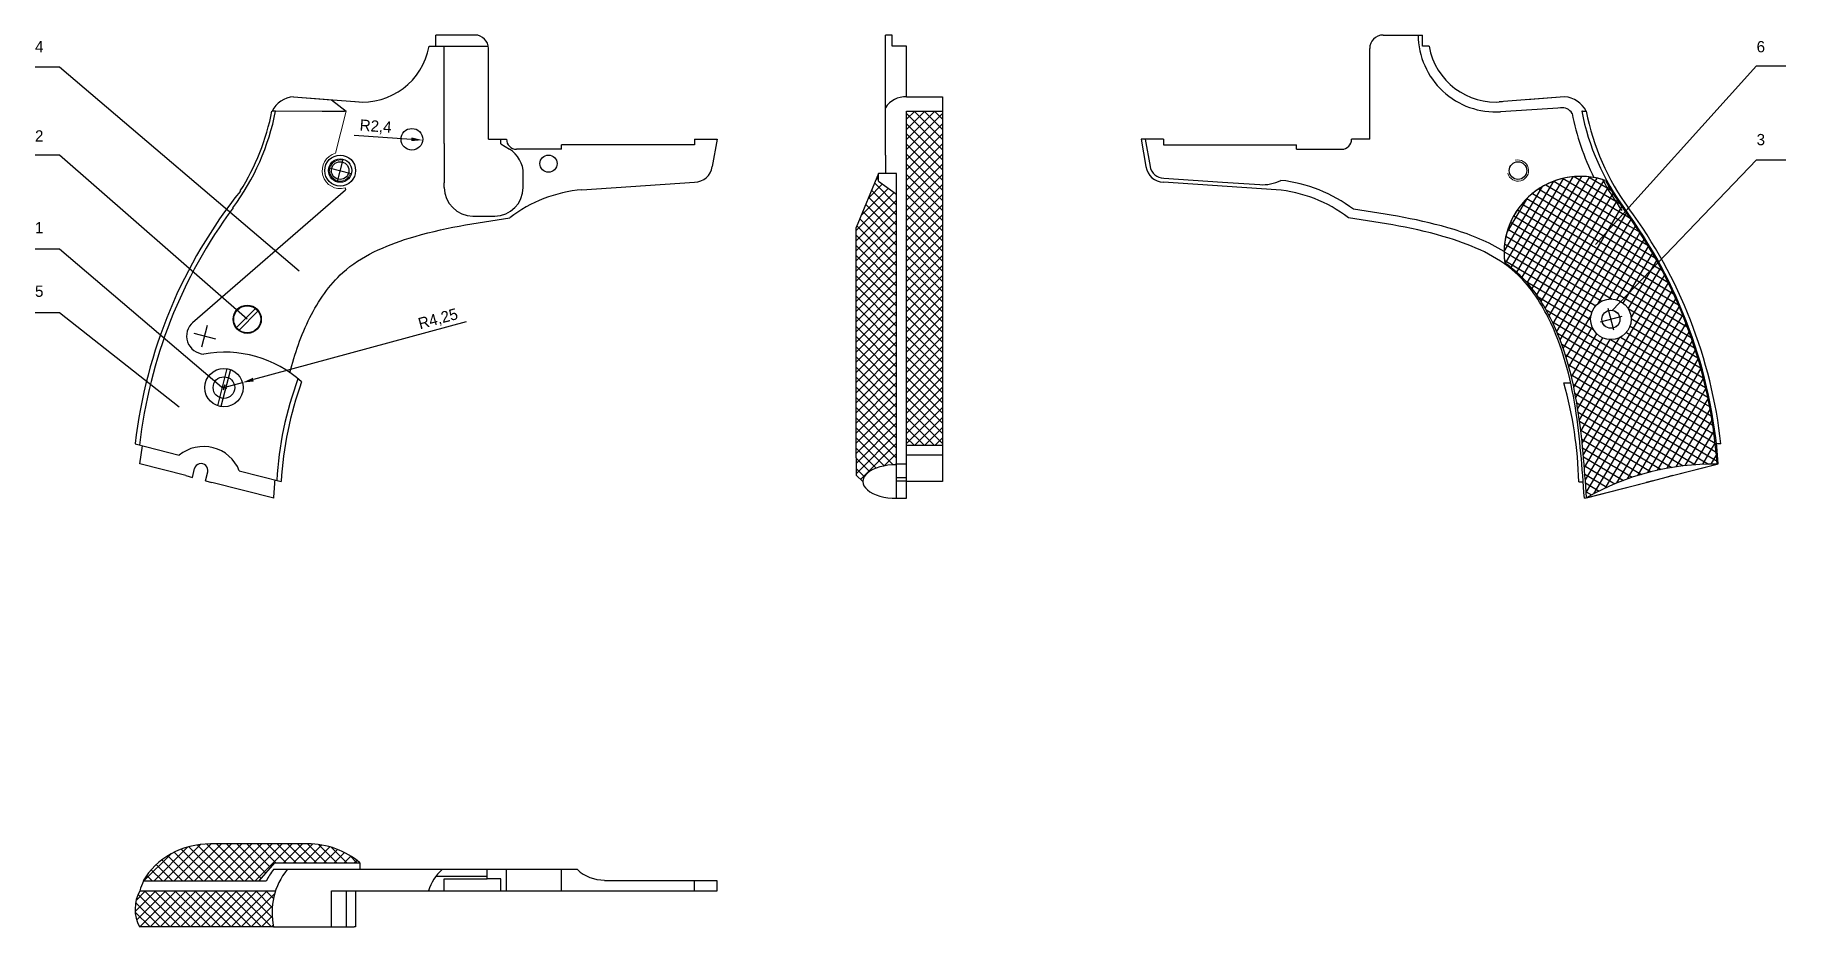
# Model space of a CAD drawing. Header units: millimetres. Extents: x -23 to 365, y 0 to 198.
import ezdxf

# ---------------------------------------------------------------- set-up
doc = ezdxf.new("R2010")
doc.units = ezdxf.units.MM
doc.dimstyles.new('ISO-25', dxfattribs={"dimtxt": 2.5, "dimasz": 2.5, "dimexe": 1.25, "dimexo": 0.625, "dimtad": 1, "dimtxsty": 'Standard', "dimcen": 2.5, "dimadec": 0, "dimazin": 0, "dimtfac": 1, "dimtmove": 0, "dimatfit": 3, "dimfxl": 0, "dimarcsym": 0})

# ---------------------------------------------------------------- blocks, each defined once
blk = doc.blocks.new('sheka_up')
h = blk.add_hatch()
h.set_pattern_fill('ANSI37', color=256, scale=0.5, angle=180, style=0)
h.set_pattern_definition([(225, (29.8744, -100), (1.122532, -1.122532), []), (315, (29.8744, -100), (1.122532, 1.122532), [])])
edge = h.paths.add_edge_path()
edge.add_ellipse((14.94, -50), major_axis=(16.75, 0), ratio=0.895522, start_angle=450, end_angle=513.097)
edge.add_line((0, -43.21), (25.68, -43.21))
edge.add_line((25.68, -43.21), (29.17, -39.21))
edge.add_line((29.17, -39.21), (33.49, -39.21))
edge.add_line((33.49, -39.21), (48.05, -39.21))
edge.add_ellipse((36.41, -50), major_axis=(16.75, 0), ratio=0.895522, start_angle=405.9842, end_angle=450)
edge.add_line((36.41, -35), (21.85, -35))
edge.add_line((21.85, -35), (14.94, -35))
for p, q in [((21.85, -35), (14.94, -35)), ((36.41, -35), (21.85, -35)), ((25.68, -43.21), (29.17, -39.21)), ((29.17, -39.21), (33.49, -39.21)), ((33.49, -39.21), (48.05, -39.21)), ((0, -43.21), (25.68, -43.21))]:
    blk.add_line(p, q)
for centre, start_param, end_param in [((14.94, -50), 7.853982, 8.955232), ((36.41, -50), 7.085761, 7.853982)]:
    blk.add_ellipse(centre, major_axis=(16.75, 0), ratio=0.895522, start_param=start_param, end_param=end_param)
blk = doc.blocks.new('sheka_front')
h = blk.add_hatch()
h.set_pattern_fill('ANSI37', color=256, scale=0.5, angle=14.42, style=0)
h.set_pattern_definition([(149.42, (193.6993, 49.8056), (0.807626, 1.36671), []), (59.42, (193.6993, 49.8056), (1.36671, -0.807626), [])])
edge = h.paths.add_edge_path()
edge.add_spline(control_points=[(0, 0), (-0.46, 6.61), (-1.43, 20.16), (-5.85, 37.55), (-12.95, 48.08), (-17.16, 51.34), (-18.17, 52.02)], knot_values=[0.251629, 0.251629, 0.251629, 0.251629, 20.129603, 41.010216, 53.397148, 57.068163, 57.068163, 57.068163, 57.068163], degree=3, periodic=0)
edge.add_arc((-1.31, 54.21), 17, 431.0858, 547.3932, ccw=False)
edge.add_arc((51.57, 95.86), 53.83, 208.3575, 216.5499)
edge.add_arc((-78.81, 0), 108, 363.9518, 396.2145, ccw=False)
edge.add_arc((28.07, -49.19), 56.64, 449.1277, 479.7123)
h.paths.add_polyline_path([(9.76, 40.66, 1), (1.04, 38.42, 1)], flags=16)
for p, q in [((7.82, 40.17), (2.98, 38.92)), ((6.03, 37.12), (4.78, 41.96)), ((13.21, 3.4), (19.02, 4.89)), ((19.02, 4.89), (28.93, 7.44)), ((0, 0), (13.21, 3.4))]:
    blk.add_line(p, q)
for radius in [4.5, 2]:
    blk.add_circle((5.4, 39.54), radius)
for centre, radius, start, end in [((-1.31, 54.21), 17, 71.0858, 187.3932), ((51.57, 95.86), 53.83, 208.3575, 216.5499), ((-78.81, 0), 108, 3.9518, 36.4377), ((28.07, -49.19), 56.64, 89.1277, 119.7123)]:
    blk.add_arc(centre, radius, start, end)
blk.add_open_spline([(0, 0), (-0.46, 6.61), (-1.43, 20.16), (-5.85, 37.55), (-12.95, 48.08), (-17.16, 51.34), (-18.17, 52.02)], degree=3, knots=[0.251629, 0.251629, 0.251629, 0.251629, 20.129603, 41.010216, 53.397148, 57.068163, 57.068163, 57.068163, 57.068163])
blk = doc.blocks.new('sheka_bok')
h = blk.add_hatch()
h.set_pattern_fill('ANSI37', color=256, scale=0.5, style=0)
edge = h.paths.add_edge_path()
edge.add_line((-152.73, 67.41), (-156.73, 70.29))
edge.add_line((-156.73, 70.29), (-156.73, 72))
edge.add_line((-156.73, 72), (-161.73, 60))
edge.add_line((-161.73, 60), (-161.73, 9))
edge.add_line((-161.73, 9), (-161.73, 5.14))
edge.add_line((-161.73, 5.14), (-160.22, 3.72))
edge.add_ellipse((-152.73, 3.72), major_axis=(-7.49, 0), ratio=0.496925, start_angle=270, end_angle=360, ccw=False)
edge.add_line((-152.73, 7.44), (-152.73, 67.41))
for p, q in [((-156.73, 72), (-161.73, 60)), ((-152.73, 72), (-156.73, 72)), ((-156.73, 70.29), (-156.73, 72)), ((-156.73, 70.29), (-152.73, 67.41)), ((-152.73, 0), (-152.73, 72)), ((-161.73, 9), (-161.73, 60)), ((-161.73, 9), (-161.73, 5.14)), ((-160.22, 3.72), (-161.73, 5.14))]:
    blk.add_line(p, q)
blk.add_ellipse((-152.73, 3.72), major_axis=(-7.49, 0), ratio=0.496925, start_param=4.712389, end_param=7.853982)
blk = doc.blocks.new('sredinnik_front')
at = {"lineweight": 9}
for p, q in [((11.55, 83.1), (28, 83.1)), ((28, 83.1), (25.6, 73.77)), ((27.49, 83.13), (28, 83.1))]:
    blk.add_line(p, q, dxfattribs=at)
for p, q in [((24.25, 70.54), (29.1, 69.29)), ((26.05, 67.49), (27.3, 72.34)), ((27.75, 66.06), (27.86, 65.65)), ((-6.07, 36.23), (27.86, 65.65)), ((-4.03, 30.83), (-2.78, 35.67)), ((-5.82, 33.87), (-0.98, 32.63)), ((0.89, 21.82), (0.37, 21.95)), ((0.37, 21.95), (1.5, 21.66)), ((1.05, 22.46), (0.74, 21.27)), ((0.89, 21.82), (1.05, 22.46)), ((-18.8, 9.47), (-18.83, 9.34)), ((-18.83, 9.34), (-9.04, 6.82)), ((4.28, 3.4), (13.58, 1.01))]:
    blk.add_line(p, q)
for radius in [4.25, 2.4]:
    blk.add_circle((0.89, 21.82), radius)
for centre, radius, start, end in [((-39.63, 93.16), 52.93, 323.45, 349.0425), ((-39.63, 93.16), 52.15, 327.8317, 348.8776), ((90.46, -3.28), 110, 141.3741, 173.3451), ((90.46, -3.28), 109, 143.45, 173.4898), ((-3.4, 33.25), 4, 130.0963, 267.3127), ((1.01, 4.24), 25.44, 47.7735, 100.4219), ((90.46, -3.28), 78, 159.7085, 176.6674), ((90.46, -3.28), 77, 159.9903, 176.8133), ((-3.62, 0.27), 8.5, 21.6118, 129.5481)]:
    blk.add_arc(centre, radius, start, end)
blk.add_arc((26.68, 69.91), 4, 105.58, 285.58, dxfattribs=at)
blk = doc.blocks.new('*D7')
at = {"color": 0, "lineweight": -2}
blk.add_line((47.54, 175.49), (60.2, 174.55), dxfattribs=at)
at = {"color": 0}
blk.add_solid([(60.23, 174.96), (60.17, 174.13), (62.69, 174.36)], dxfattribs=at)
at = {"layer": 'Defpoints', "color": 0}
for p in [(60.3, 174.54), (62.69, 174.36)]:
    blk.add_point(p, dxfattribs=at)
at = {"color": 0, "insert": (52.26, 177.23), "char_height": 2.5, "attachment_point": 5, "rotation": 355.7595}
blk.add_mtext('R2,4', dxfattribs=at)
blk = doc.blocks.new('*D8')
at = {"color": 0, "lineweight": -2}
for p, q in [((72.32, 134.1), (25.15, 121.29)), ((18.63, 119.52), (22.74, 120.63))]:
    blk.add_line(p, q, dxfattribs=at)
at = {"color": 0}
blk.add_solid([(25.04, 121.69), (25.26, 120.88), (22.74, 120.63)], dxfattribs=at)
at = {"layer": 'Defpoints', "color": 0}
for p in [(22.74, 120.63), (18.63, 119.52)]:
    blk.add_point(p, dxfattribs=at)
at = {"color": 0, "insert": (66.15, 134.58), "char_height": 2.5, "attachment_point": 5, "rotation": 15.1933}
blk.add_mtext('R4,25', dxfattribs=at)

msp = doc.modelspace()

# ---------------------------------------------------------------- hatches: boundary and pattern name
h = msp.add_hatch()
h.set_pattern_fill('ANSI37', color=256, scale=0.5, style=0)
h.paths.add_polyline_path([(178, 180.791), (170, 180.791), (170, 106.652), (178, 106.652)])
h = msp.add_hatch()
h.set_pattern_fill('ANSI37', color=256, scale=0.5, style=0)
h.paths.add_polyline_path([(30.07, 8), (29.689, 8), (28.918, 8), (0, 8, 0.2603514), (-0.091, 0), (29.652, 0, -0.1359845)])

# ---------------------------------------------------------------- linework, layer by layer
for p, q in [((64.121, 195.141), (77.258, 195.141)), ((65.608, 195.141), (65.608, 197.641)), ((74.3, 197.641), (65.608, 197.641)), ((67.5, 194.541), (67.5, 195.141)), ((67.5, 173.574), (67.5, 194.541)), ((77.3, 194.041), (77.3, 194.641)), ((166.8, 197.641), (165.3, 197.641)), ((165.3, 197.041), (165.3, 197.641)), ((165.3, 171.028), (165.3, 197.041)), ((166.8, 195.141), (166.8, 197.641)), ((170, 195.141), (166.8, 195.141)), ((170, 194.541), (170, 195.141)), ((170, 183.941), (170, 194.541)), ((272.7, 194.041), (272.7, 194.641)), ((275.7, 197.641), (284.392, 197.641)), ((284.392, 195.141), (284.392, 197.641)), ((285.879, 195.141), (284.392, 195.141)), ((-17.84, 190.536), (-23.263, 190.536)), ((35.31, 145.291), (-17.84, 190.536)), ((77.3, 180.791), (77.3, 194.041)), ((272.7, 180.791), (272.7, 194.041)), ((322.792, 151.259), (358.511, 190.852)), ((358.511, 190.852), (365.019, 190.852)), ((34.07, 183.941), (42.5, 183.291)), ((34.07, 183.941), (48.583, 182.822)), ((42.5, 183.291), (45.731, 180.791)), ((170, 183.941), (178, 183.941)), ((178, 183.941), (178, 180.791)), ((315.93, 183.941), (301.417, 182.822)), ((315.93, 183.941), (307.5, 183.291)), ((30.07, 180.791), (29.296, 180.791)), ((40.42, 180.791), (45.35, 180.791)), ((77.3, 174.541), (77.3, 180.791)), ((170, 94.986), (170, 180.791)), ((170, 180.791), (178, 180.791)), ((178, 180.791), (178, 106.652)), ((272.7, 174.541), (272.7, 180.791)), ((315.589, 181.522), (301.738, 180.637)), ((319.93, 180.791), (319.729, 180.791)), ((319.93, 180.791), (320.704, 180.791)), ((-17.84, 171.029), (-23.263, 171.029)), ((23.791, 134.657), (-17.84, 171.029)), ((67.5, 173.574), (67.5, 164.891)), ((77.3, 174.541), (81.3, 174.541)), ((80, 173.541), (80, 174.541)), ((80, 173.541), (81.94, 172.366)), ((81.3, 174.472), (81.3, 174.541)), ((93.5, 172.341), (83.493, 172.341)), ((123, 173.341), (93.5, 173.341)), ((93.5, 172.341), (93.5, 173.341)), ((123, 174.541), (128, 174.541)), ((123, 174.541), (123, 173.341)), ((128, 174.541), (126.904, 168.475)), ((165.3, 171.028), (165.3, 166.986)), ((222, 174.541), (223.096, 168.475)), ((227, 174.541), (222, 174.541)), ((222.9, 174.541), (223.996, 168.475)), ((227, 174.541), (227, 173.341)), ((227, 173.341), (256.5, 173.341)), ((256.5, 172.341), (256.5, 173.341)), ((256.5, 172.341), (266.507, 172.341)), ((272.7, 174.541), (268.7, 174.541)), ((268.7, 174.472), (268.7, 174.541)), ((326.48, 136.638), (358.511, 169.973)), ((358.511, 169.973), (365.019, 169.973)), ((67.5, 163.891), (67.5, 164.891)), ((85, 163.891), (85, 166.857)), ((98.024, 163.341), (123, 165.041)), ((167.8, 94.986), (167.8, 165.62)), ((251.976, 163.341), (227, 165.041)), ((227.055, 165.929), (240.056, 165.055)), ((240.056, 165.055), (248.331, 164.498)), ((248.586, 164.49), (248.586, 164.481)), ((73.85, 157.541), (78.679, 157.541)), ((-17.84, 150.168), (-23.263, 150.168)), ((18.122, 119.648), (-17.84, 150.168)), ((-17.84, 136.079), (-23.263, 136.079)), ((8.735, 115.217), (-17.84, 136.079)), ((25.61, 137.042), (21.405, 132.837)), ((21.971, 132.272), (26.176, 136.476)), ((19.301, 123.714), (17.188, 115.5)), ((20.075, 123.515), (17.967, 115.319)), ((315.737, 120.543), (317.27, 120.543)), ((0, 102.62), (0.541, 106.616)), ((178, 106.652), (170, 106.652)), ((178, 106.652), (178, 104.515)), ((350.598, 107.034), (349.598, 107.034)), ((10.169, 100.005), (0, 102.62)), ((11.622, 99.632), (12.12, 101.569)), ((167.8, 102.62), (170, 102.62)), ((178, 104.515), (170, 104.515)), ((178, 104.515), (178, 98.7)), ((339.831, 100.005), (350, 102.62)), ((10.169, 100.005), (11.622, 99.632)), ((14.527, 98.885), (15.025, 100.822)), ((14.527, 98.885), (15.98, 98.511)), ((29.692, 94.986), (15.98, 98.511)), ((167.8, 99.632), (170, 99.632)), ((167.8, 98.885), (170, 98.885)), ((178, 98.7), (170, 98.7)), ((319.047, 98.618), (320.05, 98.618)), ((320.308, 94.986), (334.02, 98.511)), ((335.473, 98.885), (334.02, 98.511)), ((339.831, 100.005), (338.378, 99.632)), ((167.8, 94.986), (170, 94.986)), ((97, 12.7), (29.652, 12.7)), ((48.735, 14.2), (48.735, 12.7)), ((77, 10.7), (77, 12.7)), ((81.3, 8), (81.3, 12.7)), ((93.5, 8), (93.5, 12.7)), ((0, 8), (28.918, 8)), ((0.758, 10.2), (27.193, 10.2)), ((27.193, 10.2), (28.006, 10.2)), ((28.918, 8), (29.689, 8)), ((29.689, 8), (30.07, 8)), ((42.5, 0), (42.5, 8)), ((42.5, 8), (128, 8)), ((45.731, 8), (45.731, 0)), ((47.825, 8), (47.825, 0)), ((77, 11.2), (65.608, 11.2)), ((67.5, 8), (67.5, 10.7)), ((67.5, 10.7), (77, 10.7)), ((80, 10.7), (77, 10.7)), ((80, 8), (80, 10.7)), ((128, 10.25), (103, 10.25)), ((123, 8), (123, 10.25)), ((128, 8), (128, 10.25)), ((29.652, 0), (-0.091, 0)), ((29.652, 0), (47.5, 0)), ((47.825, 0), (47.5, 0))]:
    msp.add_line(p, q)
for centre, radius in [((60.3, 174.541), 2.4), ((44.407, 167.609), 3.419), ((90.6, 169.141), 1.9), ((44.407, 167.609), 2.6), ((44.407, 167.609), 1.95), ((305.593, 167.609), 1.95), ((23.791, 134.657), 3.125), ((23.791, 134.657), 3), ((326.209, 134.657), 2)]:
    msp.add_circle(centre, radius)
for centre, radius, start, end in [((49.359, 197.802), 15, 264.14492, 349.78209), ((74.3, 194.641), 3, 0, 90), ((275.7, 194.641), 3, 90, 180), ((300.641, 197.802), 17.2, 180.53594, 273.65667), ((300.641, 197.802), 15, 190.21791, 275.85508), ((34.411, 178.232), 5.719, 93.41977, 153.41977), ((169.744, 178.664), 5.284, 87.22, 147.24682), ((315.589, 178.232), 5.719, 26.58023, 86.58023), ((315.466, 179.088), 2.437, 29.60832, 100.20921), ((371.894, 190.852), 55.326, 191.00321, 206.61056), ((371.894, 190.852), 53.126, 190.91629, 216.54998), ((372.869, 190.852), 53.126, 190.91629, 216.54998), ((83.5, 174.541), 2.2, 180, 270), ((78.65, 166.935), 6.35, 359.2953, 58.79163), ((266.5, 174.541), 2.2, 270, 0), ((122.945, 169.041), 4, 270.79177, 351.86669), ((227.055, 169.041), 4, 188.13331, 269.20823), ((227.055, 169.041), 3.112, 189.99486, 270), ((73.85, 163.891), 6.35, 180, 270), ((78.65, 163.891), 6.35, 270, 0), ((100.421, 133.437), 30, 94.58225, 127.87695), ((249, 173.341), 8.861, 265.67366, 296.83456), ((249.579, 133.437), 30, 52.12305, 85.41775), ((249.579, 133.437), 32.18, 52.67374, 83.8979), ((319.494, 149.325), 17, 73.438, 185.75712), ((371.894, 190.852), 53.833, 207.95056, 216.54998), ((241.769, 94.986), 108.5, 4.03495, 36.46325), ((243.116, 95.079), 108.144, 6.34698, 36.37399), ((233.211, 96.871), 85.854, 1.16562, 16.00518), ((13.573, 101.195), 1.5, 345.57995, 165.57995), ((41.296, 3.245), 15, 140.92492, 152.37572), ((44.296, 3.245), 15, 140.92492, 192.49348), ((73.595, 5.183), 10, 131.26187, 163.63812), ((103, 19.25), 8.883, 227.50936, 270), ((7.116, 3.918), 8.203, 150.16118, 208.53346), ((13.57, 4.556), 14, 156.22343, 165.75739)]:
    msp.add_arc(centre, radius, start, end)
at = {"lineweight": 5}
for centre, start, end in [((44.407, 167.609), 75, 345), ((305.593, 167.609), 195, 105)]:
    msp.add_arc(centre, 2.35, start, end, dxfattribs=at)
for points, knots in [([(33.266, 122.826), (34.318, 127.024), (37.083, 135.055), (45.128, 146.982), (61.606, 154.091), (74.522, 156.007), (82.002, 157.117)], [28.0710182, 28.0710182, 28.0710182, 28.0710182, 41.0102156, 53.3971482, 69.9366797, 92.6959876, 92.6959876, 92.6959876, 92.6959876]), ([(302.497, 149.642), (299.123, 151.794), (287.999, 156.221), (276.571, 157.916), (269.092, 159.026)], [57.9261615, 57.9261615, 57.9261615, 57.9261615, 69.9366797, 92.6959876, 92.6959876, 92.6959876, 92.6959876])]:
    msp.add_open_spline(points, degree=3, knots=knots)
msp.add_spline([(320.308, 94.987), (318.308, 115.017), (312.308, 135.017), (304.998, 145.017), (290.308, 152.617), (267.998, 157.117)], degree=3)
msp.add_open_spline([(29.692, 94.987), (29.787, 96.34), (29.882, 97.693), (29.981, 99.045)], degree=3)

# ---------------------------------------------------------------- block references
for name, p in [('sredinnik_front', (17.747, 97.695)), ('sheka_bok', (320.534, 94.986)), ('sheka_front', (320.806, 95.114)), ('sheka_up', (0.73, 53.413))]:
    msp.add_blockref(name, p)

# ---------------------------------------------------------------- texts
for s, p in [('4', (-23.263, 193.811)), ('6', (358.511, 193.815)), ('2', (-23.263, 174.033)), ('3', (358.511, 173.224)), ('1', (-23.263, 153.713)), ('5', (-23.263, 139.624))]:
    msp.add_text(s, height=2.5).set_placement(p)

# ---------------------------------------------------------------- dimensions: what is measured, and where the dimension line sits
for center, mpoint, picture, middle in [((60.3, 174.541), (62.693, 174.364), '*D7', (52.108, 175.149)), ((18.634, 119.516), (22.735, 120.63), '*D8', (66.694, 132.568))]:
    dim = msp.add_radius_dim(center=center, mpoint=mpoint, dimstyle='ISO-25', override={"dimtmove": 1})
    dim.commit()
    dim.dimension.update_dxf_attribs({"geometry": picture, "text_midpoint": middle, "dimtype": 164})

doc.saveas('drawing.dxf')
